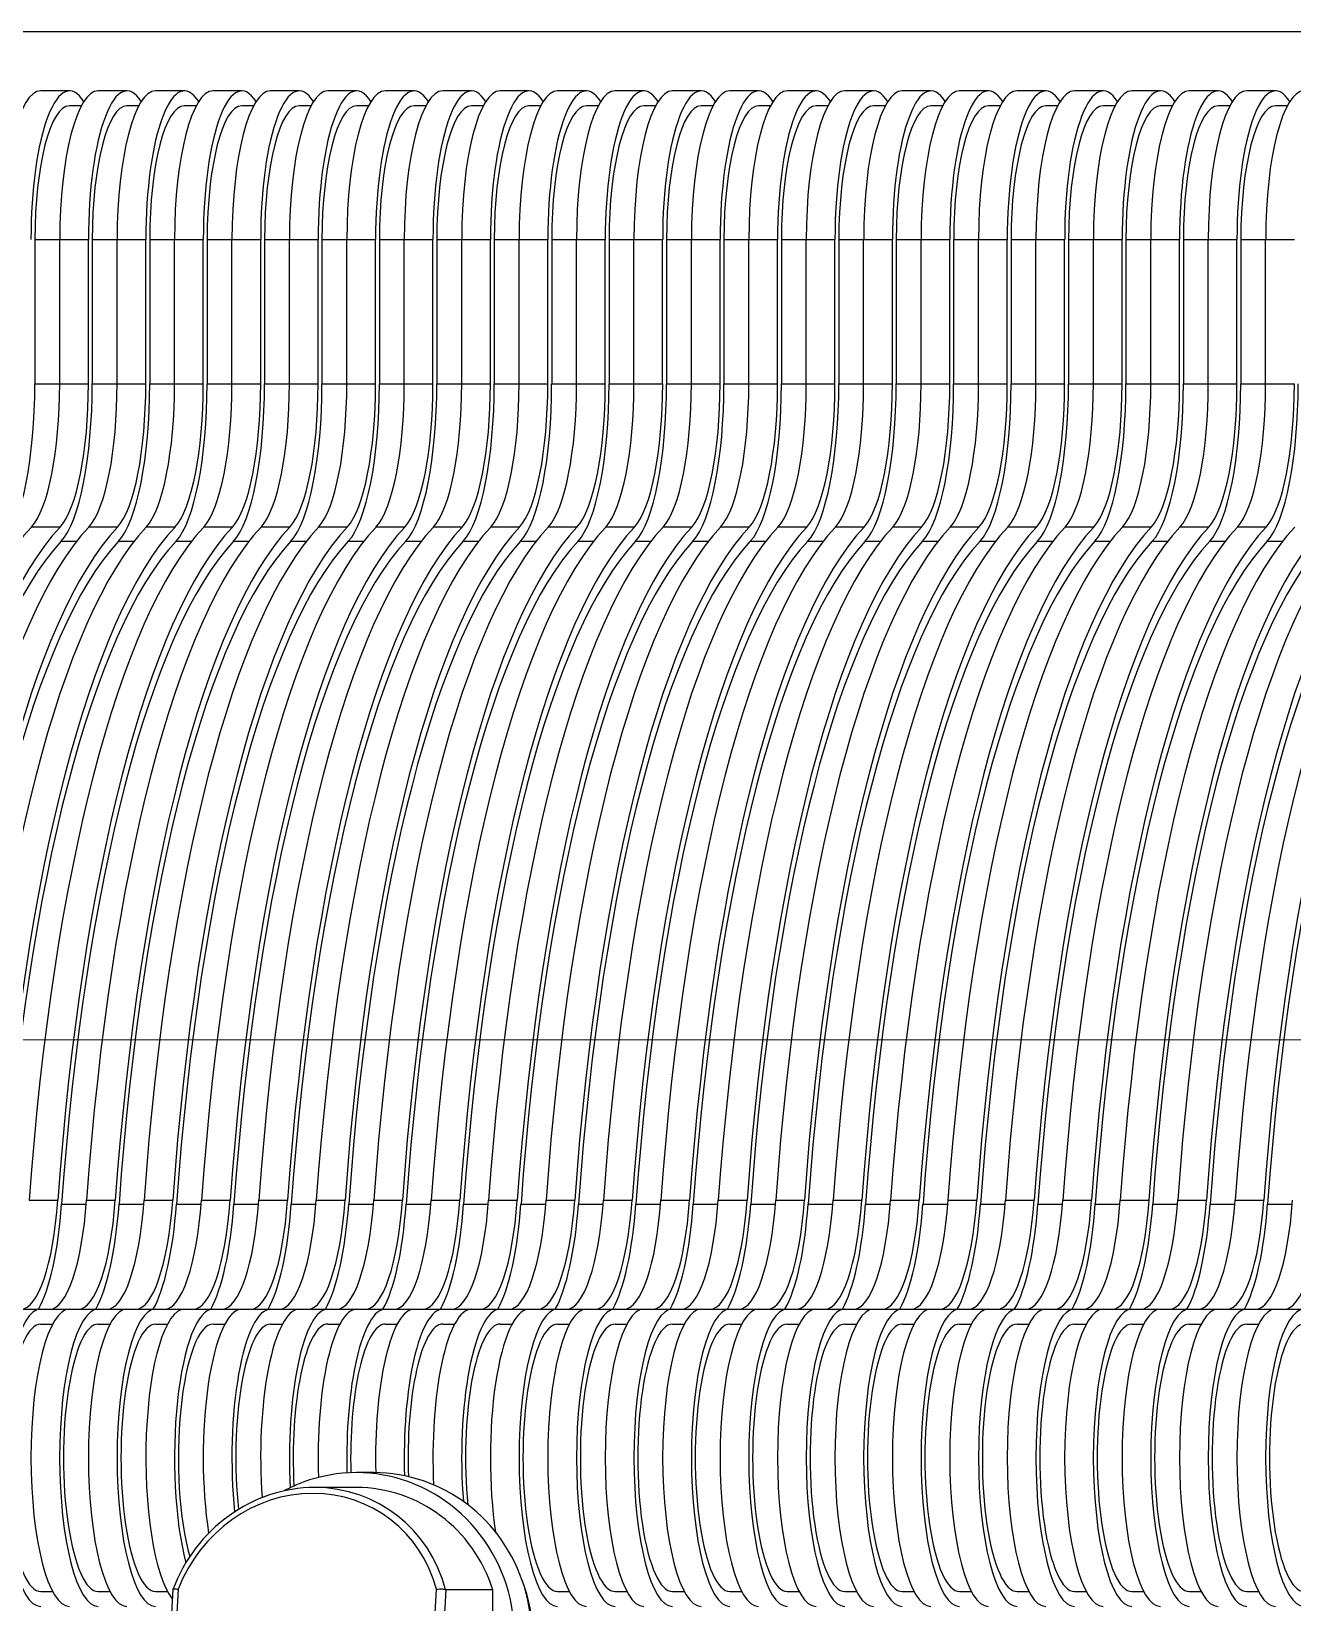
# Model space of a CAD drawing. Header units: millimetres. Extents: x 3795014 to 4300160, y 3869364 to 4016788.
# Drawn here: x 4226361.9 to 4226404.3, y 3924256.7 to 3924309.5 of the extents above; entities that cross this region are included whole.
import ezdxf

# ---------------------------------------------------------------- set-up
doc = ezdxf.new("R2010")
doc.units = ezdxf.units.MM
doc.linetypes.add('осевая2', pattern=[28.575, 19.05, -3.175, 3.175, -3.175])
doc.layers.add('линия перехода', color=7, linetype='Continuous')
doc.layers.add('оси', color=7, linetype='осевая2', lineweight=13)
doc.layers.add('основная', color=7, linetype='Continuous', lineweight=50)

msp = doc.modelspace()

# ---------------------------------------------------------------- linework, layer by layer
at = {"layer": 'линия перехода', "color": 0, "linetype": 'Continuous', "lineweight": -3}
for p, q in [((4226362.043, 3924302.531), (4226362.879, 3924302.531)), ((4226362.879, 3924302.531), (4226363.845, 3924302.531)), ((4226363.974, 3924302.531), (4226364.811, 3924302.531)), ((4226364.811, 3924302.531), (4226365.776, 3924302.531)), ((4226365.906, 3924302.531), (4226366.742, 3924302.531)), ((4226366.742, 3924302.531), (4226367.708, 3924302.531)), ((4226367.838, 3924302.531), (4226368.674, 3924302.531)), ((4226368.674, 3924302.531), (4226369.64, 3924302.531)), ((4226369.769, 3924302.531), (4226370.606, 3924302.531)), ((4226370.606, 3924302.531), (4226371.571, 3924302.531)), ((4226371.701, 3924302.531), (4226372.537, 3924302.531)), ((4226372.537, 3924302.531), (4226373.503, 3924302.531)), ((4226373.633, 3924302.531), (4226374.469, 3924302.531)), ((4226374.469, 3924302.531), (4226375.435, 3924302.531)), ((4226375.564, 3924302.531), (4226376.401, 3924302.531)), ((4226376.401, 3924302.531), (4226377.366, 3924302.531)), ((4226377.496, 3924302.531), (4226378.332, 3924302.531)), ((4226378.332, 3924302.531), (4226379.298, 3924302.531)), ((4226379.428, 3924302.531), (4226380.264, 3924302.531)), ((4226380.264, 3924302.531), (4226381.23, 3924302.531)), ((4226381.359, 3924302.531), (4226382.196, 3924302.531)), ((4226382.196, 3924302.531), (4226383.161, 3924302.531)), ((4226383.291, 3924302.531), (4226384.127, 3924302.531)), ((4226384.127, 3924302.531), (4226385.093, 3924302.531)), ((4226385.223, 3924302.531), (4226386.059, 3924302.531)), ((4226386.059, 3924302.531), (4226387.025, 3924302.531)), ((4226387.154, 3924302.531), (4226387.991, 3924302.531)), ((4226387.991, 3924302.531), (4226388.956, 3924302.531)), ((4226389.086, 3924302.531), (4226389.922, 3924302.531)), ((4226389.922, 3924302.531), (4226390.888, 3924302.531)), ((4226391.018, 3924302.531), (4226391.854, 3924302.531)), ((4226391.854, 3924302.531), (4226392.82, 3924302.531)), ((4226392.949, 3924302.531), (4226393.786, 3924302.531)), ((4226393.786, 3924302.531), (4226394.751, 3924302.531)), ((4226394.881, 3924302.531), (4226395.717, 3924302.531)), ((4226395.717, 3924302.531), (4226396.683, 3924302.531)), ((4226396.813, 3924302.531), (4226397.649, 3924302.531)), ((4226397.649, 3924302.531), (4226398.615, 3924302.531)), ((4226398.744, 3924302.531), (4226399.581, 3924302.531)), ((4226399.581, 3924302.531), (4226400.546, 3924302.531)), ((4226400.676, 3924302.531), (4226401.512, 3924302.531)), ((4226401.512, 3924302.531), (4226402.478, 3924302.531)), ((4226402.608, 3924302.531), (4226403.444, 3924302.531)), ((4226403.444, 3924302.531), (4226404.41, 3924302.531)), ((4226362.043, 3924297.673), (4226362.879, 3924297.673)), ((4226362.879, 3924297.673), (4226363.845, 3924297.673)), ((4226363.974, 3924297.673), (4226364.811, 3924297.673)), ((4226364.811, 3924297.673), (4226365.776, 3924297.673)), ((4226365.906, 3924297.673), (4226366.742, 3924297.673)), ((4226366.742, 3924297.673), (4226367.708, 3924297.673)), ((4226367.838, 3924297.673), (4226368.674, 3924297.673)), ((4226368.674, 3924297.673), (4226369.64, 3924297.673)), ((4226369.769, 3924297.673), (4226370.606, 3924297.673)), ((4226370.606, 3924297.673), (4226371.571, 3924297.673)), ((4226371.701, 3924297.673), (4226372.537, 3924297.673)), ((4226372.537, 3924297.673), (4226373.503, 3924297.673)), ((4226373.633, 3924297.673), (4226374.469, 3924297.673)), ((4226374.469, 3924297.673), (4226375.435, 3924297.673)), ((4226375.564, 3924297.673), (4226376.401, 3924297.673)), ((4226376.401, 3924297.673), (4226377.366, 3924297.673)), ((4226377.496, 3924297.673), (4226378.332, 3924297.673)), ((4226378.332, 3924297.673), (4226379.298, 3924297.673)), ((4226379.428, 3924297.673), (4226380.264, 3924297.673)), ((4226380.264, 3924297.673), (4226381.23, 3924297.673)), ((4226381.359, 3924297.673), (4226382.196, 3924297.673)), ((4226382.196, 3924297.673), (4226383.161, 3924297.673)), ((4226383.291, 3924297.673), (4226384.127, 3924297.673)), ((4226384.127, 3924297.673), (4226385.093, 3924297.673)), ((4226385.223, 3924297.673), (4226386.059, 3924297.673)), ((4226386.059, 3924297.673), (4226387.025, 3924297.673)), ((4226387.154, 3924297.673), (4226387.991, 3924297.673)), ((4226387.991, 3924297.673), (4226388.956, 3924297.673)), ((4226389.086, 3924297.673), (4226389.922, 3924297.673)), ((4226389.922, 3924297.673), (4226390.888, 3924297.673)), ((4226391.018, 3924297.673), (4226391.854, 3924297.673)), ((4226391.854, 3924297.673), (4226392.82, 3924297.673)), ((4226392.949, 3924297.673), (4226393.786, 3924297.673)), ((4226393.786, 3924297.673), (4226394.751, 3924297.673)), ((4226394.881, 3924297.673), (4226395.717, 3924297.673)), ((4226395.717, 3924297.673), (4226396.683, 3924297.673)), ((4226396.813, 3924297.673), (4226397.649, 3924297.673)), ((4226397.649, 3924297.673), (4226398.615, 3924297.673)), ((4226398.744, 3924297.673), (4226399.581, 3924297.673)), ((4226399.581, 3924297.673), (4226400.546, 3924297.673)), ((4226400.676, 3924297.673), (4226401.512, 3924297.673)), ((4226401.512, 3924297.673), (4226402.478, 3924297.673)), ((4226402.608, 3924297.673), (4226403.444, 3924297.673)), ((4226403.444, 3924297.673), (4226404.41, 3924297.673)), ((4226361.929, 3924292.855), (4226362.894, 3924292.855)), ((4226363.86, 3924292.855), (4226364.826, 3924292.855)), ((4226365.792, 3924292.855), (4226366.758, 3924292.855)), ((4226367.724, 3924292.855), (4226368.689, 3924292.855)), ((4226369.655, 3924292.855), (4226370.621, 3924292.855)), ((4226371.587, 3924292.855), (4226372.553, 3924292.855)), ((4226373.519, 3924292.855), (4226374.484, 3924292.855)), ((4226375.45, 3924292.855), (4226376.416, 3924292.855)), ((4226377.382, 3924292.855), (4226378.348, 3924292.855)), ((4226379.314, 3924292.855), (4226380.279, 3924292.855)), ((4226381.245, 3924292.855), (4226382.211, 3924292.855)), ((4226383.177, 3924292.855), (4226384.143, 3924292.855)), ((4226385.109, 3924292.855), (4226386.074, 3924292.855)), ((4226387.04, 3924292.855), (4226388.006, 3924292.855)), ((4226388.972, 3924292.855), (4226389.938, 3924292.855)), ((4226390.904, 3924292.855), (4226391.87, 3924292.855)), ((4226392.835, 3924292.855), (4226393.801, 3924292.855)), ((4226394.767, 3924292.855), (4226395.733, 3924292.855)), ((4226396.699, 3924292.855), (4226397.665, 3924292.855)), ((4226398.63, 3924292.855), (4226399.596, 3924292.855)), ((4226400.562, 3924292.855), (4226401.528, 3924292.855)), ((4226402.494, 3924292.855), (4226403.46, 3924292.855)), ((4226362.929, 3924292.373), (4226363.45, 3924292.373)), ((4226364.861, 3924292.373), (4226365.382, 3924292.373)), ((4226366.792, 3924292.373), (4226367.313, 3924292.373)), ((4226368.724, 3924292.373), (4226369.245, 3924292.373)), ((4226370.656, 3924292.373), (4226371.177, 3924292.373)), ((4226372.587, 3924292.373), (4226373.108, 3924292.373)), ((4226374.519, 3924292.373), (4226375.04, 3924292.373)), ((4226376.451, 3924292.373), (4226376.972, 3924292.373)), ((4226378.382, 3924292.373), (4226378.903, 3924292.373)), ((4226380.314, 3924292.373), (4226380.835, 3924292.373)), ((4226382.246, 3924292.373), (4226382.767, 3924292.373)), ((4226384.177, 3924292.373), (4226384.698, 3924292.373)), ((4226386.109, 3924292.373), (4226386.63, 3924292.373)), ((4226388.041, 3924292.373), (4226388.562, 3924292.373)), ((4226389.972, 3924292.373), (4226390.493, 3924292.373)), ((4226391.904, 3924292.373), (4226392.425, 3924292.373)), ((4226393.836, 3924292.373), (4226394.357, 3924292.373)), ((4226395.767, 3924292.373), (4226396.288, 3924292.373)), ((4226397.699, 3924292.373), (4226398.22, 3924292.373)), ((4226399.631, 3924292.373), (4226400.152, 3924292.373)), ((4226401.562, 3924292.373), (4226402.083, 3924292.373)), ((4226403.494, 3924292.373), (4226404.015, 3924292.373)), ((4226361.852, 3924270.198), (4226362.818, 3924270.198)), ((4226363.784, 3924270.198), (4226364.75, 3924270.198)), ((4226365.715, 3924270.198), (4226366.681, 3924270.198)), ((4226367.647, 3924270.198), (4226368.613, 3924270.198)), ((4226369.579, 3924270.198), (4226370.545, 3924270.198)), ((4226371.51, 3924270.198), (4226372.476, 3924270.198)), ((4226373.442, 3924270.198), (4226374.408, 3924270.198)), ((4226375.374, 3924270.198), (4226376.34, 3924270.198)), ((4226377.305, 3924270.198), (4226378.271, 3924270.198)), ((4226379.237, 3924270.198), (4226380.203, 3924270.198)), ((4226381.169, 3924270.198), (4226382.135, 3924270.198)), ((4226383.1, 3924270.198), (4226384.066, 3924270.198)), ((4226385.032, 3924270.198), (4226385.998, 3924270.198)), ((4226386.964, 3924270.198), (4226387.93, 3924270.198)), ((4226388.895, 3924270.198), (4226389.861, 3924270.198)), ((4226390.827, 3924270.198), (4226391.793, 3924270.198)), ((4226392.759, 3924270.198), (4226393.725, 3924270.198)), ((4226394.69, 3924270.198), (4226395.656, 3924270.198)), ((4226396.622, 3924270.198), (4226397.588, 3924270.198)), ((4226398.554, 3924270.198), (4226399.52, 3924270.198)), ((4226400.485, 3924270.198), (4226401.451, 3924270.198)), ((4226402.417, 3924270.198), (4226403.383, 3924270.198)), ((4226362.943, 3924270.065), (4226363.774, 3924270.065)), ((4226364.874, 3924270.065), (4226365.705, 3924270.065)), ((4226366.806, 3924270.065), (4226367.637, 3924270.065)), ((4226368.738, 3924270.065), (4226369.569, 3924270.065)), ((4226370.669, 3924270.065), (4226371.5, 3924270.065)), ((4226372.601, 3924270.065), (4226373.432, 3924270.065)), ((4226374.533, 3924270.065), (4226375.364, 3924270.065)), ((4226376.464, 3924270.065), (4226377.295, 3924270.065)), ((4226378.396, 3924270.065), (4226379.227, 3924270.065)), ((4226380.328, 3924270.065), (4226381.159, 3924270.065)), ((4226382.259, 3924270.065), (4226383.09, 3924270.065)), ((4226384.191, 3924270.065), (4226385.022, 3924270.065)), ((4226386.123, 3924270.065), (4226386.954, 3924270.065)), ((4226388.054, 3924270.065), (4226388.885, 3924270.065)), ((4226389.986, 3924270.065), (4226390.817, 3924270.065)), ((4226391.918, 3924270.065), (4226392.749, 3924270.065)), ((4226393.85, 3924270.065), (4226394.68, 3924270.065)), ((4226395.781, 3924270.065), (4226396.612, 3924270.065)), ((4226397.713, 3924270.065), (4226398.544, 3924270.065)), ((4226399.645, 3924270.065), (4226400.475, 3924270.065)), ((4226401.576, 3924270.065), (4226402.407, 3924270.065)), ((4226403.508, 3924270.065), (4226404.339, 3924270.065)), ((4226366.864, 3924257.106), (4226366.692, 3924254.064)), ((4226375.384, 3924254.064), (4226375.557, 3924257.106)), ((4226375.864, 3924257.093), (4226375.687, 3924253.972))]:
    msp.add_line(p, q, dxfattribs=at)
msp.add_ellipse((4226371.124, 3924255.585), major_axis=(-2.435, -4.169), ratio=0.93488, start_param=2.396479, end_param=4.886306, dxfattribs=at)
at = {"layer": 'оси', "ltscale": 25}
msp.add_line((4217732.732, 3924275.593), (4229531.19, 3924275.593), dxfattribs=at)
at = {"layer": 'основная', "color": 0, "linetype": 'Continuous', "lineweight": -3}
for p, q in [((4226269.165, 3924309.531), (4226655.499, 3924309.531)), ((4226363.209, 3924307.531), (4226362.243, 3924307.531)), ((4226365.14, 3924307.531), (4226364.175, 3924307.531)), ((4226367.072, 3924307.531), (4226366.106, 3924307.531)), ((4226369.004, 3924307.531), (4226368.038, 3924307.531)), ((4226370.935, 3924307.531), (4226369.97, 3924307.531)), ((4226372.867, 3924307.531), (4226371.901, 3924307.531)), ((4226374.799, 3924307.531), (4226373.833, 3924307.531)), ((4226376.73, 3924307.531), (4226375.765, 3924307.531)), ((4226378.662, 3924307.531), (4226377.696, 3924307.531)), ((4226380.594, 3924307.531), (4226379.628, 3924307.531)), ((4226382.525, 3924307.531), (4226381.56, 3924307.531)), ((4226384.457, 3924307.531), (4226383.491, 3924307.531)), ((4226386.389, 3924307.531), (4226385.423, 3924307.531)), ((4226388.321, 3924307.531), (4226387.355, 3924307.531)), ((4226390.252, 3924307.531), (4226389.286, 3924307.531)), ((4226392.184, 3924307.531), (4226391.218, 3924307.531)), ((4226394.116, 3924307.531), (4226393.15, 3924307.531)), ((4226396.047, 3924307.531), (4226395.081, 3924307.531)), ((4226397.979, 3924307.531), (4226397.013, 3924307.531)), ((4226399.911, 3924307.531), (4226398.945, 3924307.531)), ((4226401.842, 3924307.531), (4226400.876, 3924307.531)), ((4226403.774, 3924307.531), (4226402.808, 3924307.531)), ((4226363.61, 3924307.031), (4226363.209, 3924307.031)), ((4226365.541, 3924307.031), (4226365.14, 3924307.031)), ((4226367.473, 3924307.031), (4226367.072, 3924307.031)), ((4226369.405, 3924307.031), (4226369.004, 3924307.031)), ((4226371.336, 3924307.031), (4226370.935, 3924307.031)), ((4226373.268, 3924307.031), (4226372.867, 3924307.031)), ((4226375.2, 3924307.031), (4226374.799, 3924307.031)), ((4226377.132, 3924307.031), (4226376.73, 3924307.031)), ((4226379.063, 3924307.031), (4226378.662, 3924307.031)), ((4226380.995, 3924307.031), (4226380.594, 3924307.031)), ((4226382.927, 3924307.031), (4226382.525, 3924307.031)), ((4226384.858, 3924307.031), (4226384.457, 3924307.031)), ((4226386.79, 3924307.031), (4226386.389, 3924307.031)), ((4226388.722, 3924307.031), (4226388.321, 3924307.031)), ((4226390.653, 3924307.031), (4226390.252, 3924307.031)), ((4226392.585, 3924307.031), (4226392.184, 3924307.031)), ((4226394.517, 3924307.031), (4226394.116, 3924307.031)), ((4226396.448, 3924307.031), (4226396.047, 3924307.031)), ((4226398.38, 3924307.031), (4226397.979, 3924307.031)), ((4226400.312, 3924307.031), (4226399.911, 3924307.031)), ((4226402.243, 3924307.031), (4226401.842, 3924307.031)), ((4226404.175, 3924307.031), (4226403.774, 3924307.031)), ((4226362.043, 3924302.531), (4226362.043, 3924297.673)), ((4226362.879, 3924297.673), (4226362.879, 3924302.531)), ((4226363.845, 3924297.673), (4226363.845, 3924302.531)), ((4226363.974, 3924302.531), (4226363.974, 3924297.673)), ((4226364.811, 3924297.673), (4226364.811, 3924302.531)), ((4226365.776, 3924297.673), (4226365.776, 3924302.531)), ((4226365.906, 3924302.531), (4226365.906, 3924297.673)), ((4226366.742, 3924297.673), (4226366.742, 3924302.531)), ((4226367.708, 3924297.673), (4226367.708, 3924302.531)), ((4226367.838, 3924302.531), (4226367.838, 3924297.673)), ((4226368.674, 3924297.673), (4226368.674, 3924302.531)), ((4226369.64, 3924297.673), (4226369.64, 3924302.531)), ((4226369.769, 3924302.531), (4226369.769, 3924297.673)), ((4226370.606, 3924297.673), (4226370.606, 3924302.531)), ((4226371.571, 3924297.673), (4226371.571, 3924302.531)), ((4226371.701, 3924302.531), (4226371.701, 3924297.673)), ((4226372.537, 3924297.673), (4226372.537, 3924302.531)), ((4226373.503, 3924297.673), (4226373.503, 3924302.531)), ((4226373.633, 3924302.531), (4226373.633, 3924297.673)), ((4226374.469, 3924297.673), (4226374.469, 3924302.531)), ((4226375.435, 3924297.673), (4226375.435, 3924302.531)), ((4226375.564, 3924302.531), (4226375.564, 3924297.673)), ((4226376.401, 3924297.673), (4226376.401, 3924302.531)), ((4226377.366, 3924297.673), (4226377.366, 3924302.531)), ((4226377.496, 3924302.531), (4226377.496, 3924297.673)), ((4226378.332, 3924297.673), (4226378.332, 3924302.531)), ((4226379.298, 3924297.673), (4226379.298, 3924302.531)), ((4226379.428, 3924302.531), (4226379.428, 3924297.673)), ((4226380.264, 3924297.673), (4226380.264, 3924302.531)), ((4226381.23, 3924297.673), (4226381.23, 3924302.531)), ((4226381.359, 3924302.531), (4226381.359, 3924297.673)), ((4226382.196, 3924297.673), (4226382.196, 3924302.531)), ((4226383.161, 3924297.673), (4226383.161, 3924302.531)), ((4226383.291, 3924302.531), (4226383.291, 3924297.673)), ((4226384.127, 3924297.673), (4226384.127, 3924302.531)), ((4226385.093, 3924297.673), (4226385.093, 3924302.531)), ((4226385.223, 3924302.531), (4226385.223, 3924297.673)), ((4226386.059, 3924297.673), (4226386.059, 3924302.531)), ((4226387.025, 3924297.673), (4226387.025, 3924302.531)), ((4226387.154, 3924302.531), (4226387.154, 3924297.673)), ((4226387.991, 3924297.673), (4226387.991, 3924302.531)), ((4226388.956, 3924297.673), (4226388.956, 3924302.531)), ((4226389.086, 3924302.531), (4226389.086, 3924297.673)), ((4226389.922, 3924297.673), (4226389.922, 3924302.531)), ((4226390.888, 3924297.673), (4226390.888, 3924302.531)), ((4226391.018, 3924302.531), (4226391.018, 3924297.673)), ((4226391.854, 3924297.673), (4226391.854, 3924302.531)), ((4226392.82, 3924297.673), (4226392.82, 3924302.531)), ((4226392.949, 3924302.531), (4226392.949, 3924297.673)), ((4226393.786, 3924297.673), (4226393.786, 3924302.531)), ((4226394.751, 3924297.673), (4226394.751, 3924302.531)), ((4226394.881, 3924302.531), (4226394.881, 3924297.673)), ((4226395.717, 3924297.673), (4226395.717, 3924302.531)), ((4226396.683, 3924297.673), (4226396.683, 3924302.531)), ((4226396.813, 3924302.531), (4226396.813, 3924297.673)), ((4226397.649, 3924297.673), (4226397.649, 3924302.531)), ((4226398.615, 3924297.673), (4226398.615, 3924302.531)), ((4226398.744, 3924302.531), (4226398.744, 3924297.673)), ((4226399.581, 3924297.673), (4226399.581, 3924302.531)), ((4226400.546, 3924297.673), (4226400.546, 3924302.531)), ((4226400.676, 3924302.531), (4226400.676, 3924297.673)), ((4226401.512, 3924297.673), (4226401.512, 3924302.531)), ((4226402.478, 3924297.673), (4226402.478, 3924302.531)), ((4226402.608, 3924302.531), (4226402.608, 3924297.673)), ((4226403.444, 3924297.673), (4226403.444, 3924302.531)), ((4226361.276, 3924266.531), (4226362.242, 3924266.531)), ((4226362.242, 3924266.531), (4226363.208, 3924266.531)), ((4226363.208, 3924266.531), (4226364.173, 3924266.531)), ((4226364.173, 3924266.531), (4226365.139, 3924266.531)), ((4226365.139, 3924266.531), (4226366.105, 3924266.531)), ((4226366.105, 3924266.531), (4226367.071, 3924266.531)), ((4226367.071, 3924266.531), (4226368.037, 3924266.531)), ((4226368.037, 3924266.531), (4226369.003, 3924266.531)), ((4226369.003, 3924266.531), (4226369.968, 3924266.531)), ((4226369.968, 3924266.531), (4226370.934, 3924266.531)), ((4226370.934, 3924266.531), (4226371.9, 3924266.531)), ((4226371.9, 3924266.531), (4226372.866, 3924266.531)), ((4226372.866, 3924266.531), (4226373.832, 3924266.531)), ((4226373.832, 3924266.531), (4226374.798, 3924266.531)), ((4226374.798, 3924266.531), (4226375.763, 3924266.531)), ((4226375.763, 3924266.531), (4226376.729, 3924266.531)), ((4226376.729, 3924266.531), (4226377.695, 3924266.531)), ((4226377.695, 3924266.531), (4226378.661, 3924266.531)), ((4226378.661, 3924266.531), (4226379.627, 3924266.531)), ((4226379.627, 3924266.531), (4226380.593, 3924266.531)), ((4226380.593, 3924266.531), (4226381.558, 3924266.531)), ((4226381.558, 3924266.531), (4226382.524, 3924266.531)), ((4226382.524, 3924266.531), (4226383.49, 3924266.531)), ((4226383.49, 3924266.531), (4226384.456, 3924266.531)), ((4226384.456, 3924266.531), (4226385.422, 3924266.531)), ((4226385.422, 3924266.531), (4226386.388, 3924266.531)), ((4226386.388, 3924266.531), (4226387.353, 3924266.531)), ((4226387.353, 3924266.531), (4226388.319, 3924266.531)), ((4226388.319, 3924266.531), (4226389.285, 3924266.531)), ((4226389.285, 3924266.531), (4226390.251, 3924266.531)), ((4226390.251, 3924266.531), (4226391.217, 3924266.531)), ((4226391.217, 3924266.531), (4226392.183, 3924266.531)), ((4226392.183, 3924266.531), (4226393.148, 3924266.531)), ((4226393.148, 3924266.531), (4226394.114, 3924266.531)), ((4226394.114, 3924266.531), (4226395.08, 3924266.531)), ((4226395.08, 3924266.531), (4226396.046, 3924266.531)), ((4226396.046, 3924266.531), (4226397.012, 3924266.531)), ((4226397.012, 3924266.531), (4226397.978, 3924266.531)), ((4226397.978, 3924266.531), (4226398.943, 3924266.531)), ((4226398.943, 3924266.531), (4226399.909, 3924266.531)), ((4226399.909, 3924266.531), (4226400.875, 3924266.531)), ((4226400.875, 3924266.531), (4226401.841, 3924266.531)), ((4226401.841, 3924266.531), (4226402.807, 3924266.531)), ((4226402.807, 3924266.531), (4226403.773, 3924266.531)), ((4226403.773, 3924266.531), (4226404.738, 3924266.531)), ((4226362.242, 3924266.031), (4226362.643, 3924266.031)), ((4226364.173, 3924266.031), (4226364.574, 3924266.031)), ((4226366.105, 3924266.031), (4226366.506, 3924266.031)), ((4226368.037, 3924266.031), (4226368.438, 3924266.031)), ((4226369.968, 3924266.031), (4226370.369, 3924266.031)), ((4226371.9, 3924266.031), (4226372.301, 3924266.031)), ((4226373.832, 3924266.031), (4226374.233, 3924266.031)), ((4226375.763, 3924266.031), (4226376.164, 3924266.031)), ((4226377.695, 3924266.031), (4226378.096, 3924266.031)), ((4226379.627, 3924266.031), (4226380.028, 3924266.031)), ((4226381.558, 3924266.031), (4226381.959, 3924266.031)), ((4226383.49, 3924266.031), (4226383.891, 3924266.031)), ((4226385.422, 3924266.031), (4226385.823, 3924266.031)), ((4226387.353, 3924266.031), (4226387.754, 3924266.031)), ((4226389.285, 3924266.031), (4226389.686, 3924266.031)), ((4226391.217, 3924266.031), (4226391.618, 3924266.031)), ((4226393.148, 3924266.031), (4226393.549, 3924266.031)), ((4226395.08, 3924266.031), (4226395.481, 3924266.031)), ((4226397.012, 3924266.031), (4226397.413, 3924266.031)), ((4226398.943, 3924266.031), (4226399.345, 3924266.031)), ((4226400.875, 3924266.031), (4226401.276, 3924266.031)), ((4226402.807, 3924266.031), (4226403.208, 3924266.031)), ((4226373.442, 3924261.031), (4226372.859, 3924261.031)), ((4226372.859, 3924260.531), (4226371.457, 3924260.531)), ((4226362.242, 3924257.031), (4226362.643, 3924257.031)), ((4226364.173, 3924257.031), (4226364.574, 3924257.031)), ((4226366.105, 3924257.031), (4226366.506, 3924257.031)), ((4226366.68, 3924257.103), (4226366.504, 3924253.988)), ((4226375.859, 3924257.094), (4226375.864, 3924257.093)), ((4226377.446, 3924257.093), (4226375.864, 3924257.093)), ((4226377.446, 3924253.97), (4226377.446, 3924257.093)), ((4226379.627, 3924257.031), (4226380.028, 3924257.031)), ((4226381.558, 3924257.031), (4226381.959, 3924257.031)), ((4226383.49, 3924257.031), (4226383.891, 3924257.031)), ((4226385.422, 3924257.031), (4226385.823, 3924257.031)), ((4226387.353, 3924257.031), (4226387.754, 3924257.031)), ((4226389.285, 3924257.031), (4226389.686, 3924257.031)), ((4226391.217, 3924257.031), (4226391.618, 3924257.031)), ((4226393.148, 3924257.031), (4226393.549, 3924257.031)), ((4226395.08, 3924257.031), (4226395.481, 3924257.031)), ((4226397.012, 3924257.031), (4226397.413, 3924257.031)), ((4226398.943, 3924257.031), (4226399.345, 3924257.031)), ((4226400.875, 3924257.031), (4226401.276, 3924257.031)), ((4226402.807, 3924257.031), (4226403.208, 3924257.031))]:
    msp.add_line(p, q, dxfattribs=at)
for centre, major_axis, ratio, start_param, end_param in [((4226363.209, 3924302.531), (0, -5), 0.259156, 2.759692, 4.712389), ((4226365.14, 3924302.531), (0, -5), 0.259156, 2.759692, 4.712389), ((4226367.072, 3924302.531), (0, -5), 0.259156, 2.759692, 4.712389), ((4226369.004, 3924302.531), (0, -5), 0.259156, 2.759692, 4.712389), ((4226370.935, 3924302.531), (0, -5), 0.259156, 2.759692, 4.712389), ((4226372.867, 3924302.531), (0, -5), 0.259156, 2.759692, 4.712389), ((4226374.799, 3924302.531), (0, -5), 0.259156, 2.759692, 4.712389), ((4226376.73, 3924302.531), (0, -5), 0.259156, 2.759692, 4.712389), ((4226378.662, 3924302.531), (0, -5), 0.259156, 2.759692, 4.712389), ((4226380.594, 3924302.531), (0, -5), 0.259156, 2.759692, 4.712389), ((4226382.525, 3924302.531), (0, -5), 0.259156, 2.759692, 4.712389), ((4226384.457, 3924302.531), (0, -5), 0.259156, 2.759692, 4.712389), ((4226386.389, 3924302.531), (0, -5), 0.259156, 2.759692, 4.712389), ((4226388.321, 3924302.531), (0, -5), 0.259156, 2.759692, 4.712389), ((4226390.252, 3924302.531), (0, -5), 0.259156, 2.759692, 4.712389), ((4226392.184, 3924302.531), (0, -5), 0.259156, 2.759692, 4.712389), ((4226394.116, 3924302.531), (0, -5), 0.259156, 2.759692, 4.712389), ((4226396.047, 3924302.531), (0, -5), 0.259156, 2.759692, 4.712389), ((4226397.979, 3924302.531), (0, -5), 0.259156, 2.759692, 4.712389), ((4226399.911, 3924302.531), (0, -5), 0.259156, 2.759692, 4.712389), ((4226401.842, 3924302.531), (0, -5), 0.259156, 2.759692, 4.712389), ((4226403.774, 3924302.531), (0, -5), 0.259156, 2.759692, 4.712389), ((4226362.243, 3924302.531), (0, -5), 0.259156, 3.141593, 4.712389), ((4226364.175, 3924302.531), (0, -5), 0.259156, 3.141593, 4.712389), ((4226366.106, 3924302.531), (0, -5), 0.259156, 3.141593, 4.712389), ((4226368.038, 3924302.531), (0, -5), 0.259156, 3.141593, 4.712389), ((4226369.97, 3924302.531), (0, -5), 0.259156, 3.141593, 4.712389), ((4226371.901, 3924302.531), (0, -5), 0.259156, 3.141593, 4.712389), ((4226373.833, 3924302.531), (0, -5), 0.259156, 3.141593, 4.712389), ((4226375.765, 3924302.531), (0, -5), 0.259156, 3.141593, 4.712389), ((4226377.696, 3924302.531), (0, -5), 0.259156, 3.141593, 4.712389), ((4226379.628, 3924302.531), (0, -5), 0.259156, 3.141593, 4.712389), ((4226381.56, 3924302.531), (0, -5), 0.259156, 3.141593, 4.712389), ((4226383.491, 3924302.531), (0, -5), 0.259156, 3.141593, 4.712389), ((4226385.423, 3924302.531), (0, -5), 0.259156, 3.141593, 4.712389), ((4226387.355, 3924302.531), (0, -5), 0.259156, 3.141593, 4.712389), ((4226389.286, 3924302.531), (0, -5), 0.259156, 3.141593, 4.712389), ((4226391.218, 3924302.531), (0, -5), 0.259156, 3.141593, 4.712389), ((4226393.15, 3924302.531), (0, -5), 0.259156, 3.141593, 4.712389), ((4226395.081, 3924302.531), (0, -5), 0.259156, 3.141593, 4.712389), ((4226397.013, 3924302.531), (0, -5), 0.259156, 3.141593, 4.712389), ((4226398.945, 3924302.531), (0, -5), 0.259156, 3.141593, 4.712389), ((4226400.876, 3924302.531), (0, -5), 0.259156, 3.141593, 4.712389), ((4226402.808, 3924302.531), (0, -5), 0.259156, 3.141593, 4.712389), ((4226404.74, 3924302.531), (0, -5), 0.259156, 3.141593, 4.712389), ((4226363.209, 3924302.531), (0, -4.5), 0.259156, 3.141593, 4.712389), ((4226365.14, 3924302.531), (0, -4.5), 0.259156, 3.141593, 4.712389), ((4226367.072, 3924302.531), (0, -4.5), 0.259156, 3.141593, 4.712389), ((4226369.004, 3924302.531), (0, -4.5), 0.259156, 3.141593, 4.712389), ((4226370.935, 3924302.531), (0, -4.5), 0.259156, 3.141593, 4.712389), ((4226372.867, 3924302.531), (0, -4.5), 0.259156, 3.141593, 4.712389), ((4226374.799, 3924302.531), (0, -4.5), 0.259156, 3.141593, 4.712389), ((4226376.73, 3924302.531), (0, -4.5), 0.259156, 3.141593, 4.712389), ((4226378.662, 3924302.531), (0, -4.5), 0.259156, 3.141593, 4.712389), ((4226380.594, 3924302.531), (0, -4.5), 0.259156, 3.141593, 4.712389), ((4226382.525, 3924302.531), (0, -4.5), 0.259156, 3.141593, 4.712389), ((4226384.457, 3924302.531), (0, -4.5), 0.259156, 3.141593, 4.712389), ((4226386.389, 3924302.531), (0, -4.5), 0.259156, 3.141593, 4.712389), ((4226388.321, 3924302.531), (0, -4.5), 0.259156, 3.141593, 4.712389), ((4226390.252, 3924302.531), (0, -4.5), 0.259156, 3.141593, 4.712389), ((4226392.184, 3924302.531), (0, -4.5), 0.259156, 3.141593, 4.712389), ((4226394.116, 3924302.531), (0, -4.5), 0.259156, 3.141593, 4.712389), ((4226396.047, 3924302.531), (0, -4.5), 0.259156, 3.141593, 4.712389), ((4226397.979, 3924302.531), (0, -4.5), 0.259156, 3.141593, 4.712389), ((4226399.911, 3924302.531), (0, -4.5), 0.259156, 3.141593, 4.712389), ((4226401.842, 3924302.531), (0, -4.5), 0.259156, 3.141593, 4.712389), ((4226403.774, 3924302.531), (0, -4.5), 0.259156, 3.141593, 4.712389), ((4226360.617, 3924297.673), (0, -5.5), 0.259156, 0.269933, 1.570796), ((4226361.583, 3924297.673), (0, -5), 0.259156, 0.269933, 1.570796), ((4226362.549, 3924297.673), (0, -5), 0.259156, 0.269933, 1.570796), ((4226362.549, 3924297.673), (0, -5.5), 0.259156, 0.269933, 1.570796), ((4226363.515, 3924297.673), (0, -5), 0.259156, 0.269933, 1.570796), ((4226364.481, 3924297.673), (0, -5), 0.259156, 0.269933, 1.570796), ((4226364.481, 3924297.673), (0, -5.5), 0.259156, 0.269933, 1.570796), ((4226365.446, 3924297.673), (0, -5), 0.259156, 0.269933, 1.570796), ((4226366.412, 3924297.673), (0, -5), 0.259156, 0.269933, 1.570796), ((4226366.412, 3924297.673), (0, -5.5), 0.259156, 0.269933, 1.570796), ((4226367.378, 3924297.673), (0, -5), 0.259156, 0.269933, 1.570796), ((4226368.344, 3924297.673), (0, -5), 0.259156, 0.269933, 1.570796), ((4226368.344, 3924297.673), (0, -5.5), 0.259156, 0.269933, 1.570796), ((4226369.31, 3924297.673), (0, -5), 0.259156, 0.269933, 1.570796), ((4226370.276, 3924297.673), (0, -5), 0.259156, 0.269933, 1.570796), ((4226370.276, 3924297.673), (0, -5.5), 0.259156, 0.269933, 1.570796), ((4226371.241, 3924297.673), (0, -5), 0.259156, 0.269933, 1.570796), ((4226372.207, 3924297.673), (0, -5), 0.259156, 0.269933, 1.570796), ((4226372.207, 3924297.673), (0, -5.5), 0.259156, 0.269933, 1.570796), ((4226373.173, 3924297.673), (0, -5), 0.259156, 0.269933, 1.570796), ((4226374.139, 3924297.673), (0, -5), 0.259156, 0.269933, 1.570796), ((4226374.139, 3924297.673), (0, -5.5), 0.259156, 0.269933, 1.570796), ((4226375.105, 3924297.673), (0, -5), 0.259156, 0.269933, 1.570796), ((4226376.071, 3924297.673), (0, -5), 0.259156, 0.269933, 1.570796), ((4226376.071, 3924297.673), (0, -5.5), 0.259156, 0.269933, 1.570796), ((4226377.036, 3924297.673), (0, -5), 0.259156, 0.269933, 1.570796), ((4226378.002, 3924297.673), (0, -5), 0.259156, 0.269933, 1.570796), ((4226378.002, 3924297.673), (0, 5.5), 0.259156, 3.411525, 4.712389), ((4226378.968, 3924297.673), (0, -5), 0.259156, 0.269933, 1.570796), ((4226379.934, 3924297.673), (0, -5), 0.259156, 0.269933, 1.570796), ((4226379.934, 3924297.673), (0, -5.5), 0.259156, 0.269933, 1.570796), ((4226380.9, 3924297.673), (0, -5), 0.259156, 0.269933, 1.570796), ((4226381.866, 3924297.673), (0, -5), 0.259156, 0.269933, 1.570796), ((4226381.866, 3924297.673), (0, -5.5), 0.259156, 0.269933, 1.570796), ((4226382.831, 3924297.673), (0, -5), 0.259156, 0.269933, 1.570796), ((4226383.797, 3924297.673), (0, -5), 0.259156, 0.269933, 1.570796), ((4226383.797, 3924297.673), (0, -5.5), 0.259156, 0.269933, 1.570796), ((4226384.763, 3924297.673), (0, -5), 0.259156, 0.269933, 1.570796), ((4226385.729, 3924297.673), (0, -5), 0.259156, 0.269933, 1.570796), ((4226385.729, 3924297.673), (0, -5.5), 0.259156, 0.269933, 1.570796), ((4226386.695, 3924297.673), (0, -5), 0.259156, 0.269933, 1.570796), ((4226387.661, 3924297.673), (0, -5), 0.259156, 0.269933, 1.570796), ((4226387.661, 3924297.673), (0, -5.5), 0.259156, 0.269933, 1.570796), ((4226388.626, 3924297.673), (0, -5), 0.259156, 0.269933, 1.570796), ((4226389.592, 3924297.673), (0, -5), 0.259156, 0.269933, 1.570796), ((4226389.592, 3924297.673), (0, -5.5), 0.259156, 0.269933, 1.570796), ((4226390.558, 3924297.673), (0, -5), 0.259156, 0.269933, 1.570796), ((4226391.524, 3924297.673), (0, -5), 0.259156, 0.269933, 1.570796), ((4226391.524, 3924297.673), (0, -5.5), 0.259156, 0.269933, 1.570796), ((4226392.49, 3924297.673), (0, -5), 0.259156, 0.269933, 1.570796), ((4226393.456, 3924297.673), (0, -5), 0.259156, 0.269933, 1.570796), ((4226393.456, 3924297.673), (0, 5.5), 0.259156, 3.411525, 4.712389), ((4226394.421, 3924297.673), (0, -5), 0.259156, 0.269933, 1.570796), ((4226395.387, 3924297.673), (0, -5), 0.259156, 0.269933, 1.570796), ((4226395.387, 3924297.673), (0, 5.5), 0.259156, 3.411525, 4.712389), ((4226396.353, 3924297.673), (0, -5), 0.259156, 0.269933, 1.570796), ((4226397.319, 3924297.673), (0, -5), 0.259156, 0.269933, 1.570796), ((4226397.319, 3924297.673), (0, -5.5), 0.259156, 0.269933, 1.570796), ((4226398.285, 3924297.673), (0, -5), 0.259156, 0.269933, 1.570796), ((4226399.251, 3924297.673), (0, -5), 0.259156, 0.269933, 1.570796), ((4226399.251, 3924297.673), (0, 5.5), 0.259156, 3.411525, 4.712389), ((4226400.216, 3924297.673), (0, -5), 0.259156, 0.269933, 1.570796), ((4226401.182, 3924297.673), (0, -5), 0.259156, 0.269933, 1.570796), ((4226401.182, 3924297.673), (0, -5.5), 0.259156, 0.269933, 1.570796), ((4226402.148, 3924297.673), (0, -5), 0.259156, 0.269933, 1.570796), ((4226403.114, 3924297.673), (0, -5), 0.259156, 0.269933, 1.570796), ((4226403.114, 3924297.673), (0, 5.5), 0.259156, 3.411525, 4.712389), ((4226364.175, 3924261.531), (0, 32.5), 0.259156, 0.269933, 1.300864), ((4226365.14, 3924261.531), (0, 32.5), 0.259156, 0.269933, 1.300864), ((4226366.106, 3924261.531), (0, 32.5), 0.259156, 0.269933, 1.300864), ((4226367.072, 3924261.531), (0, 32.5), 0.259156, 0.269933, 1.300864), ((4226368.038, 3924261.531), (0, 32.5), 0.259156, 0.269933, 1.300864), ((4226369.004, 3924261.531), (0, 32.5), 0.259156, 0.269933, 1.300864), ((4226369.97, 3924261.531), (0, 32.5), 0.259156, 0.269933, 1.300864), ((4226370.935, 3924261.531), (0, 32.5), 0.259156, 0.269933, 1.300864), ((4226371.901, 3924261.531), (0, 32.5), 0.259156, 0.269933, 1.300864), ((4226372.867, 3924261.531), (0, 32.5), 0.259156, 0.269933, 1.300864), ((4226373.833, 3924261.531), (0, 32.5), 0.259156, 0.269933, 1.300864), ((4226374.799, 3924261.531), (0, 32.5), 0.259156, 0.269933, 1.300864), ((4226375.765, 3924261.531), (0, 32.5), 0.259156, 0.269933, 1.300864), ((4226376.73, 3924261.531), (0, 32.5), 0.259156, 0.269933, 1.300864), ((4226377.696, 3924261.531), (0, 32.5), 0.259156, 0.269933, 1.300864), ((4226378.662, 3924261.531), (0, 32.5), 0.259156, 0.269933, 1.300864), ((4226379.628, 3924261.531), (0, 32.5), 0.259156, 0.269933, 1.300864), ((4226380.594, 3924261.531), (0, 32.5), 0.259156, 0.269933, 1.300864), ((4226381.56, 3924261.531), (0, 32.5), 0.259156, 0.269933, 1.300864), ((4226382.525, 3924261.531), (0, 32.5), 0.259156, 0.269933, 1.300864), ((4226383.491, 3924261.531), (0, 32.5), 0.259156, 0.269933, 1.300864), ((4226384.457, 3924261.531), (0, 32.5), 0.259156, 0.269933, 1.300864), ((4226385.423, 3924261.531), (0, 32.5), 0.259156, 0.269933, 1.300864), ((4226386.389, 3924261.531), (0, 32.5), 0.259156, 0.269933, 1.300864), ((4226387.355, 3924261.531), (0, 32.5), 0.259156, 0.269933, 1.300864), ((4226388.321, 3924261.531), (0, 32.5), 0.259156, 0.269933, 1.300864), ((4226389.286, 3924261.531), (0, 32.5), 0.259156, 0.269933, 1.300864), ((4226390.252, 3924261.531), (0, 32.5), 0.259156, 0.269933, 1.300864), ((4226391.218, 3924261.531), (0, 32.5), 0.259156, 0.269933, 1.300864), ((4226392.184, 3924261.531), (0, 32.5), 0.259156, 0.269933, 1.300864), ((4226393.15, 3924261.531), (0, 32.5), 0.259156, 0.269933, 1.300864), ((4226394.116, 3924261.531), (0, 32.5), 0.259156, 0.269933, 1.300864), ((4226395.081, 3924261.531), (0, 32.5), 0.259156, 0.269933, 1.300864), ((4226396.047, 3924261.531), (0, 32.5), 0.259156, 0.269933, 1.300864), ((4226397.013, 3924261.531), (0, 32.5), 0.259156, 0.269933, 1.300864), ((4226397.979, 3924261.531), (0, 32.5), 0.259156, 0.269933, 1.300864), ((4226398.945, 3924261.531), (0, 32.5), 0.259156, 0.269933, 1.300864), ((4226399.911, 3924261.531), (0, 32.5), 0.259156, 0.269933, 1.300864), ((4226400.876, 3924261.531), (0, 32.5), 0.259156, 0.269933, 1.300864), ((4226401.842, 3924261.531), (0, 32.5), 0.259156, 0.269933, 1.300864), ((4226402.808, 3924261.531), (0, 32.5), 0.259156, 0.269933, 1.300864), ((4226403.774, 3924261.531), (0, 32.5), 0.259156, 0.269933, 1.300864), ((4226404.74, 3924261.531), (0, 32.5), 0.259156, 0.269933, 1.300864), ((4226405.706, 3924261.531), (0, 32.5), 0.259156, 0.269933, 1.300864), ((4226406.671, 3924261.531), (0, 32.5), 0.259156, 0.269933, 1.300864), ((4226407.637, 3924261.531), (0, 32.5), 0.259156, 0.269933, 1.300864), ((4226408.603, 3924261.531), (0, 32.5), 0.259156, 0.269933, 1.300864), ((4226409.569, 3924261.531), (0, 32.5), 0.259156, 0.269933, 1.300864), ((4226410.535, 3924261.531), (0, 32.5), 0.259156, 0.269933, 1.300864), ((4226411.501, 3924261.531), (0, 32.5), 0.259156, 0.269933, 1.300864), ((4226365.14, 3924261.531), (0, 32), 0.259156, 0.269933, 1.300864), ((4226367.072, 3924261.531), (0, 32), 0.259156, 0.269933, 1.300864), ((4226369.004, 3924261.531), (0, 32), 0.259156, 0.269933, 1.300864), ((4226370.935, 3924261.531), (0, 32), 0.259156, 0.269933, 1.300864), ((4226372.867, 3924261.531), (0, 32), 0.259156, 0.269933, 1.300864), ((4226374.799, 3924261.531), (0, 32), 0.259156, 0.269933, 1.300864), ((4226376.73, 3924261.531), (0, 32), 0.259156, 0.269933, 1.300864), ((4226378.662, 3924261.531), (0, 32), 0.259156, 0.269933, 1.300864), ((4226380.594, 3924261.531), (0, 32), 0.259156, 0.269933, 1.300864), ((4226382.525, 3924261.531), (0, 32), 0.259156, 0.269933, 1.300864), ((4226384.457, 3924261.531), (0, 32), 0.259156, 0.269933, 1.300864), ((4226386.389, 3924261.531), (0, 32), 0.259156, 0.269933, 1.300864), ((4226388.321, 3924261.531), (0, 32), 0.259156, 0.269933, 1.300864), ((4226390.252, 3924261.531), (0, 32), 0.259156, 0.269933, 1.300864), ((4226392.184, 3924261.531), (0, 32), 0.259156, 0.269933, 1.300864), ((4226394.116, 3924261.531), (0, 32), 0.259156, 0.269933, 1.300864), ((4226396.047, 3924261.531), (0, 32), 0.259156, 0.269933, 1.300864), ((4226397.979, 3924261.531), (0, 32), 0.259156, 0.269933, 1.300864), ((4226399.911, 3924261.531), (0, 32), 0.259156, 0.269933, 1.300864), ((4226401.842, 3924261.531), (0, 32), 0.259156, 0.269933, 1.300864), ((4226403.774, 3924261.531), (0, 32), 0.259156, 0.269933, 1.300864), ((4226405.706, 3924261.531), (0, 32), 0.259156, 0.269933, 1.300864), ((4226407.637, 3924261.531), (0, 32), 0.259156, 0.269933, 1.300864), ((4226409.569, 3924261.531), (0, 32), 0.259156, 0.269933, 1.300864), ((4226411.501, 3924261.531), (0, 32), 0.259156, 0.269933, 1.300864), ((4226361.569, 3924271.531), (0, -5), 0.259156, 0, 1.300864), ((4226362.535, 3924271.531), (0, -5), 0.259156, 0, 1.300864), ((4226363.501, 3924271.531), (0, -5), 0.259156, 0, 1.300864), ((4226364.467, 3924271.531), (0, -5), 0.259156, 0, 1.300864), ((4226365.432, 3924271.531), (0, -5), 0.259156, 0, 1.300864), ((4226366.398, 3924271.531), (0, -5), 0.259156, 0, 1.300864), ((4226367.364, 3924271.531), (0, -5), 0.259156, 0, 1.300864), ((4226368.33, 3924271.531), (0, -5), 0.259156, 0, 1.300864), ((4226369.296, 3924271.531), (0, -5), 0.259156, 0, 1.300864), ((4226370.262, 3924271.531), (0, -5), 0.259156, 0, 1.300864), ((4226371.227, 3924271.531), (0, -5), 0.259156, 0, 1.300864), ((4226372.193, 3924271.531), (0, -5), 0.259156, 0, 1.300864), ((4226373.159, 3924271.531), (0, -5), 0.259156, 0, 1.300864), ((4226374.125, 3924271.531), (0, -5), 0.259156, 0, 1.300864), ((4226375.091, 3924271.531), (0, -5), 0.259156, 0, 1.300864), ((4226376.057, 3924271.531), (0, -5), 0.259156, 0, 1.300864), ((4226377.022, 3924271.531), (0, -5), 0.259156, 0, 1.300864), ((4226377.988, 3924271.531), (0, -5), 0.259156, 0, 1.300864), ((4226378.954, 3924271.531), (0, -5), 0.259156, 0, 1.300864), ((4226379.92, 3924271.531), (0, -5), 0.259156, 0, 1.300864), ((4226380.886, 3924271.531), (0, -5), 0.259156, 0, 1.300864), ((4226381.852, 3924271.531), (0, -5), 0.259156, 0, 1.300864), ((4226382.817, 3924271.531), (0, -5), 0.259156, 0, 1.300864), ((4226383.783, 3924271.531), (0, -5), 0.259156, 0, 1.300864), ((4226384.749, 3924271.531), (0, -5), 0.259156, 0, 1.300864), ((4226385.715, 3924271.531), (0, -5), 0.259156, 0, 1.300864), ((4226386.681, 3924271.531), (0, -5), 0.259156, 0, 1.300864), ((4226387.647, 3924271.531), (0, -5), 0.259156, 0, 1.300864), ((4226388.612, 3924271.531), (0, -5), 0.259156, 0, 1.300864), ((4226389.578, 3924271.531), (0, -5), 0.259156, 0, 1.300864), ((4226390.544, 3924271.531), (0, -5), 0.259156, 0, 1.300864), ((4226391.51, 3924271.531), (0, -5), 0.259156, 0, 1.300864), ((4226392.476, 3924271.531), (0, -5), 0.259156, 0, 1.300864), ((4226393.442, 3924271.531), (0, -5), 0.259156, 0, 1.300864), ((4226394.407, 3924271.531), (0, -5), 0.259156, 0, 1.300864), ((4226395.373, 3924271.531), (0, -5), 0.259156, 0, 1.300864), ((4226396.339, 3924271.531), (0, -5), 0.259156, 0, 1.300864), ((4226397.305, 3924271.531), (0, -5), 0.259156, 0, 1.300864), ((4226398.271, 3924271.531), (0, -5), 0.259156, 0, 1.300864), ((4226399.237, 3924271.531), (0, -5), 0.259156, 0, 1.300864), ((4226400.202, 3924271.531), (0, -5), 0.259156, 0, 1.300864), ((4226401.168, 3924271.531), (0, -5), 0.259156, 0, 1.300864), ((4226402.134, 3924271.531), (0, -5), 0.259156, 0, 1.300864), ((4226403.1, 3924271.531), (0, -5), 0.259156, 0, 1.300864), ((4226404.066, 3924271.531), (0, -5), 0.259156, 0, 1.300864), ((4226361.569, 3924271.531), (0, 5.5), 0.259156, 3.571292, 4.442456), ((4226363.501, 3924271.531), (0, 5.5), 0.259156, 3.571292, 4.442456), ((4226365.432, 3924271.531), (0, 5.5), 0.259156, 3.571292, 4.442456), ((4226367.364, 3924271.531), (0, 5.5), 0.259156, 3.571292, 4.442456), ((4226369.296, 3924271.531), (0, 5.5), 0.259156, 3.571292, 4.442456), ((4226371.227, 3924271.531), (0, 5.5), 0.259156, 3.571292, 4.442456), ((4226373.159, 3924271.531), (0, 5.5), 0.259156, 3.571292, 4.442456), ((4226375.091, 3924271.531), (0, 5.5), 0.259156, 3.571292, 4.442456), ((4226377.022, 3924271.531), (0, 5.5), 0.259156, 3.571292, 4.442456), ((4226378.954, 3924271.531), (0, 5.5), 0.259156, 3.571292, 4.442456), ((4226380.886, 3924271.531), (0, 5.5), 0.259156, 3.571292, 4.442456), ((4226382.817, 3924271.531), (0, 5.5), 0.259156, 3.571292, 4.442456), ((4226384.749, 3924271.531), (0, 5.5), 0.259156, 3.571292, 4.442456), ((4226386.681, 3924271.531), (0, 5.5), 0.259156, 3.571292, 4.442456), ((4226388.612, 3924271.531), (0, 5.5), 0.259156, 3.571292, 4.442456), ((4226390.544, 3924271.531), (0, 5.5), 0.259156, 3.571292, 4.442456), ((4226392.476, 3924271.531), (0, 5.5), 0.259156, 3.571292, 4.442456), ((4226394.407, 3924271.531), (0, 5.5), 0.259156, 3.571292, 4.442456), ((4226396.339, 3924271.531), (0, 5.5), 0.259156, 3.571292, 4.442456), ((4226398.271, 3924271.531), (0, 5.5), 0.259156, 3.571292, 4.442456), ((4226400.202, 3924271.531), (0, 5.5), 0.259156, 3.571292, 4.442456), ((4226402.134, 3924271.531), (0, 5.5), 0.259156, 3.571292, 4.442456), ((4226362.242, 3924261.531), (0, -5), 0.259156, 3.141593, 6.283185), ((4226363.208, 3924261.531), (0, -5), 0.259156, 3.141593, 6.283185), ((4226364.173, 3924261.531), (0, -5), 0.259156, 3.141593, 6.283185), ((4226365.139, 3924261.531), (0, -5), 0.259156, 3.141593, 6.283185), ((4226366.105, 3924261.531), (0, -5), 0.259156, 3.141593, 6.283185), ((4226367.071, 3924261.531), (0, -5), 0.259156, 3.141593, 5.962278), ((4226368.037, 3924261.531), (0, -5), 0.259156, 3.141593, 5.497164), ((4226369.003, 3924261.531), (0, -5), 0.259156, 3.141593, 5.245538), ((4226369.968, 3924261.531), (0, -5), 0.259156, 3.141593, 5.085128), ((4226370.934, 3924261.531), (0, -5), 0.259156, 3.141593, 4.983897), ((4226371.9, 3924261.531), (0, -5), 0.259156, 3.141593, 4.915172), ((4226372.866, 3924261.531), (0, -5), 0.259156, 3.141593, 4.845035), ((4226373.832, 3924261.531), (0, -5), 0.259156, 3.141593, 4.814512), ((4226374.798, 3924261.531), (0, -5), 0.259156, 3.141593, 4.812644), ((4226375.763, 3924261.531), (0, -5), 0.259156, 3.141593, 4.833791), ((4226376.729, 3924261.531), (0, -5), 0.259156, 3.141593, 4.895494), ((4226377.695, 3924261.531), (0, -5), 0.259156, 3.141593, 5.011174), ((4226378.661, 3924261.531), (0, -5), 0.259156, 3.141593, 5.235789), ((4226379.627, 3924261.531), (0, -5), 0.259156, 3.141593, 6.283185), ((4226380.593, 3924261.531), (0, -5), 0.259156, 3.141593, 6.283185), ((4226381.558, 3924261.531), (0, -5), 0.259156, 3.141593, 6.283185), ((4226382.524, 3924261.531), (0, -5), 0.259156, 3.141593, 6.283185), ((4226383.49, 3924261.531), (0, -5), 0.259156, 3.141593, 6.283185), ((4226384.456, 3924261.531), (0, -5), 0.259156, 3.141593, 6.283185), ((4226385.422, 3924261.531), (0, -5), 0.259156, 3.141593, 6.283185), ((4226386.388, 3924261.531), (0, -5), 0.259156, 3.141593, 6.283185), ((4226387.353, 3924261.531), (0, -5), 0.259156, 3.141593, 6.283185), ((4226388.319, 3924261.531), (0, -5), 0.259156, 3.141593, 6.283185), ((4226389.285, 3924261.531), (0, -5), 0.259156, 3.141593, 6.283185), ((4226390.251, 3924261.531), (0, -5), 0.259156, 3.141593, 6.283185), ((4226391.217, 3924261.531), (0, -5), 0.259156, 3.141593, 6.283185), ((4226392.183, 3924261.531), (0, -5), 0.259156, 3.141593, 6.283185), ((4226393.148, 3924261.531), (0, -5), 0.259156, 3.141593, 6.283185), ((4226394.114, 3924261.531), (0, -5), 0.259156, 3.141593, 6.283185), ((4226395.08, 3924261.531), (0, -5), 0.259156, 3.141593, 6.283185), ((4226396.046, 3924261.531), (0, -5), 0.259156, 3.141593, 6.283185), ((4226397.012, 3924261.531), (0, -5), 0.259156, 3.141593, 6.283185), ((4226397.978, 3924261.531), (0, -5), 0.259156, 3.141593, 6.283185), ((4226398.943, 3924261.531), (0, -5), 0.259156, 3.141593, 6.283185), ((4226399.909, 3924261.531), (0, -5), 0.259156, 3.141593, 6.283185), ((4226400.875, 3924261.531), (0, -5), 0.259156, 3.141593, 6.283185), ((4226401.841, 3924261.531), (0, -5), 0.259156, 3.141593, 6.283185), ((4226402.807, 3924261.531), (0, -5), 0.259156, 3.141593, 6.283185), ((4226403.773, 3924261.531), (0, -5), 0.259156, 3.141593, 6.283185), ((4226404.738, 3924261.531), (0, -5), 0.259156, 3.141593, 6.283185), ((4226362.242, 3924261.531), (0, 4.5), 0.259156, 0, 3.141593), ((4226364.173, 3924261.531), (0, 4.5), 0.259156, 0, 3.141593), ((4226366.105, 3924261.531), (0, 4.5), 0.259156, 0, 3.141593), ((4226368.037, 3924261.531), (0, 4.5), 0.259156, 0, 2.402523), ((4226369.968, 3924261.531), (0, 4.5), 0.259156, 0, 1.967244), ((4226371.9, 3924261.531), (0, 4.5), 0.259156, 0, 1.782906), ((4226373.832, 3924261.531), (0, 4.5), 0.259156, 0, 1.682889), ((4226375.763, 3924261.531), (0, 4.5), 0.259156, 0, 1.71225), ((4226377.695, 3924261.531), (0, 4.5), 0.259156, 0, 1.92959), ((4226379.627, 3924261.531), (0, 4.5), 0.259156, 0, 3.141593), ((4226381.558, 3924261.531), (0, 4.5), 0.259156, 0, 3.141593), ((4226383.49, 3924261.531), (0, 4.5), 0.259156, 0, 3.141593), ((4226385.422, 3924261.531), (0, 4.5), 0.259156, 0, 3.141593), ((4226387.353, 3924261.531), (0, 4.5), 0.259156, 0, 3.141593), ((4226389.285, 3924261.531), (0, 4.5), 0.259156, 0, 3.141593), ((4226391.217, 3924261.531), (0, 4.5), 0.259156, 0, 3.141593), ((4226393.148, 3924261.531), (0, 4.5), 0.259156, 0, 3.141593), ((4226395.08, 3924261.531), (0, 4.5), 0.259156, 0, 3.141593), ((4226397.012, 3924261.531), (0, 4.5), 0.259156, 0, 3.141593), ((4226398.943, 3924261.531), (0, 4.5), 0.259156, 0, 3.141593), ((4226400.875, 3924261.531), (0, 4.5), 0.259156, 0, 3.141593), ((4226402.807, 3924261.531), (0, 4.5), 0.259156, 0, 3.141593), ((4226404.738, 3924261.531), (0, 4.5), 0.259156, 0, 3.141593), ((4226372.859, 3924255.531), (0, -5.5), 0.965835, 0.859266, 3.619525), ((4226373.442, 3924255.531), (0, -5.5), 0.965835, 0.610482, 3.141593), ((4226371.188, 3924255.531), (-2.506, -4.414), 0.937175, 2.377763, 4.88352), ((4226372.859, 3924255.531), (0, -5), 0.965835, 1.888357, 3.141593), ((4226373.96, 3924255.531), (0, -5), 0.965835, 1.180068, 1.957126)]:
    msp.add_ellipse(centre, major_axis=major_axis, ratio=ratio, start_param=start_param, end_param=end_param, dxfattribs=at)
for points, knots in [([(4226366.68, 3924257.104), (4226366.681, 3924257.111), (4226366.694, 3924257.116), (4226366.751, 3924257.12), (4226366.805, 3924257.115), (4226366.864, 3924257.106)], [0.1327748, 0.1327748, 0.1327748, 0.1327748, 0.5, 0.5, 1, 1, 1, 1]), ([(4226375.557, 3924257.106), (4226375.617, 3924257.115), (4226375.684, 3924257.12), (4226375.795, 3924257.116), (4226375.839, 3924257.107), (4226375.859, 3924257.094)], [0, 0, 0, 0, 0.5, 0.5, 1, 1, 1, 1])]:
    msp.add_open_spline(points, degree=3, knots=knots, dxfattribs=at)

doc.saveas('drawing.dxf')
